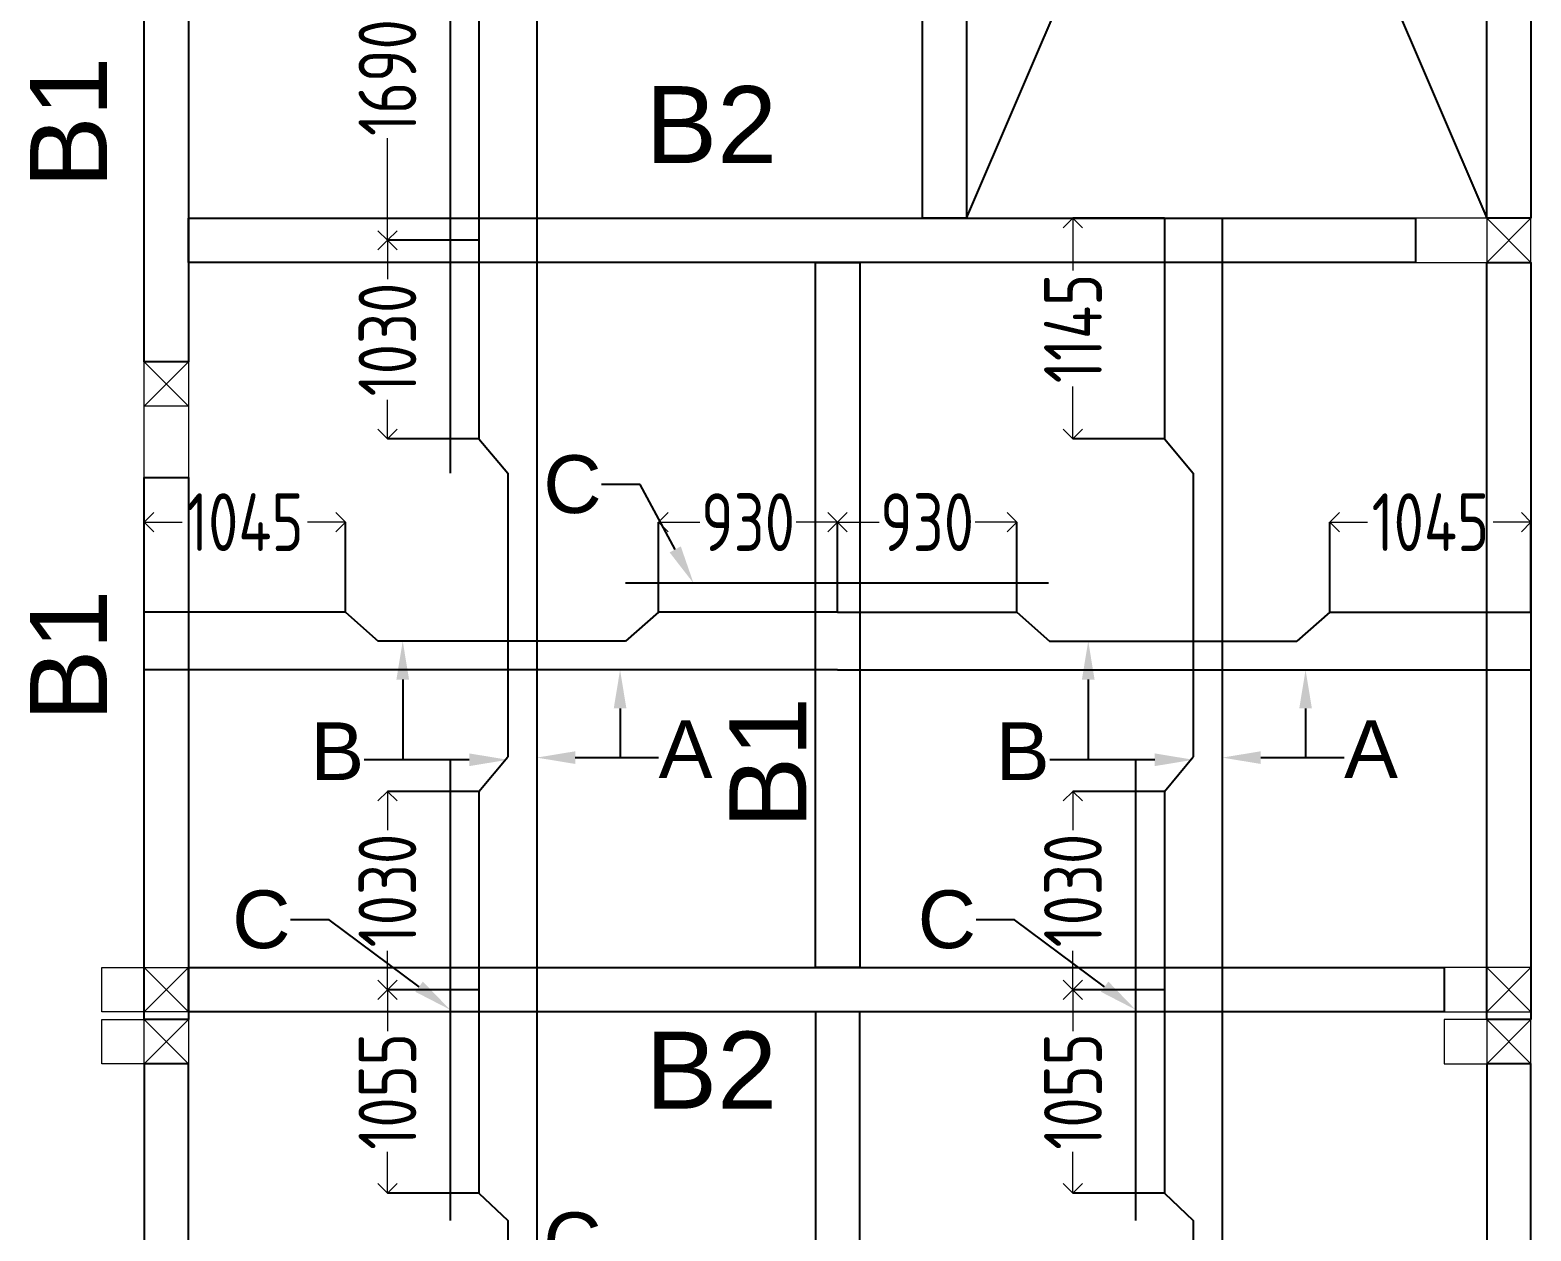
# Model space of a CAD drawing. Header units: inches. Extents: x -605 to 2991212, y -2872845 to 0.
# Drawn here: x 2795425 to 2803218, y -2679020 to -2672784 of the extents above; entities that cross this region are included whole.
import ezdxf
from ezdxf import colors
from ezdxf.entities.mleader import LeaderData, LeaderLine
from ezdxf.enums import TextEntityAlignment as Align
from ezdxf.math import Vec2, Vec3

# ---------------------------------------------------------------- set-up
doc = ezdxf.new("R2010")
doc.units = ezdxf.units.IN
doc.header["$LTSCALE"] = 600
doc.header["$MEASUREMENT"] = 0
doc.layers.add('RC BEAM', color=130, linetype='Continuous')
for name, color, linetype, lineweight in [('rDIMension', 1, 'Continuous', 18), ('rRCC 2', 40, 'Continuous', 15), ('rREINF 1', 1, 'Continuous', 25)]:
    doc.layers.add(name, color=color, linetype=linetype, lineweight=lineweight)
doc.styles.add('DIM', font='geniso.shx', dxfattribs={"width": 0.85})
doc.styles.get("Standard").update_dxf_attribs({"font": 'arial.ttf'})
doc.dimstyles.new('ST-100', dxfattribs={"dimscale": 100, "dimtxt": 2.5, "dimasz": 2, "dimexe": 0.18, "dimexo": 0.0625, "dimgap": 0.2, "dimtad": 0, "dimdec": 0, "dimzin": 0, "dimdsep": 46, "dimtxsty": 'DIM', "dimblk": 'OPEN90', "dimcen": 0.09, "dimclrd": 256, "dimclrt": 7, "dimadec": 0, "dimazin": 0, "dimtfac": 1, "dimtdec": 0, "dimtofl": 0, "dimtmove": 0, "dimatfit": 3, "dimldrblk": 'OPEN90', "dimfxl": 1, "dimtolj": 1, "dimtzin": 0, "dimlwd": -1, "dimarcsym": 0})

# ---------------------------------------------------------------- blocks, each defined once
blk = doc.blocks.new('_Open90')
at = {"color": 0, "linetype": 'ByBlock', "lineweight": -2}
for p, q in [((0, 0), (-1, 0)), ((-0.5, 0.5), (0, 0)), ((0, 0), (-0.5, -0.5))]:
    blk.add_line(p, q, dxfattribs=at)
blk = doc.blocks.new('*D2341')
at = {"layer": 'Defpoints', "color": 0}
for p in [(2796018.1, -2675339.8), (2796018.1, -2675807.1), (2797062.9, -2675807.1)]:
    blk.add_point(p, dxfattribs=at)
at = {"layer": 'rDIMension', "color": 0, "linetype": 'ByBlock', "lineweight": -2}
for p, q in [((2796018.1, -2675807.1), (2796018.1, -2675339.8)), ((2797062.9, -2675807.1), (2797062.9, -2675339.8))]:
    blk.add_line(p, q, dxfattribs=at)
at = {"layer": 'rDIMension'}
for p, q in [((2796118.1, -2675339.8), (2796214.5, -2675339.8)), ((2796962.9, -2675339.8), (2796866.5, -2675339.8))]:
    blk.add_line(p, q, dxfattribs=at)
at = {"layer": 'rDIMension', "xscale": 100, "yscale": 100, "zscale": 100, "rotation": 180}
blk.add_blockref('_Open90', (2796018.1, -2675339.8), dxfattribs=at)
at = {"layer": 'rDIMension', "xscale": 100, "yscale": 100, "zscale": 100}
blk.add_blockref('_Open90', (2797062.9, -2675339.8), dxfattribs=at)
at = {"layer": 'rDIMension', "color": 7, "insert": (2796540.5, -2675339.8), "char_height": 300, "attachment_point": 5, "style": 'DIM'}
blk.add_mtext('\\A1;1045', dxfattribs=at)
blk = doc.blocks.new('*D2342')
at = {"layer": 'Defpoints', "color": 0}
for p in [(2799618.1, -2675339.8), (2798688.4, -2675807.1), (2799618.1, -2675807.1)]:
    blk.add_point(p, dxfattribs=at)
at = {"layer": 'rDIMension', "color": 0, "linetype": 'ByBlock', "lineweight": -2}
for p, q in [((2798688.4, -2675807.1), (2798688.4, -2675339.8)), ((2799618.1, -2675807.1), (2799618.1, -2675339.8))]:
    blk.add_line(p, q, dxfattribs=at)
at = {"layer": 'rDIMension'}
for p, q in [((2798788.4, -2675339.8), (2798903.7, -2675339.8)), ((2799518.1, -2675339.8), (2799402.9, -2675339.8))]:
    blk.add_line(p, q, dxfattribs=at)
at = {"layer": 'rDIMension', "xscale": 100, "yscale": 100, "zscale": 100, "rotation": 180}
blk.add_blockref('_Open90', (2798688.4, -2675339.8), dxfattribs=at)
at = {"layer": 'rDIMension', "xscale": 100, "yscale": 100, "zscale": 100}
blk.add_blockref('_Open90', (2799618.1, -2675339.8), dxfattribs=at)
at = {"layer": 'rDIMension', "color": 7, "insert": (2799153.3, -2675339.8), "char_height": 300, "attachment_point": 5, "style": 'DIM'}
blk.add_mtext('\\A1;930', dxfattribs=at)
blk = doc.blocks.new('*D2343')
at = {"layer": 'Defpoints', "color": 0}
for p in [(2803218.2, -2675339.8), (2802173.4, -2675807.1), (2803218.2, -2675807.1)]:
    blk.add_point(p, dxfattribs=at)
at = {"layer": 'rDIMension', "color": 0, "linetype": 'ByBlock', "lineweight": -2}
for p, q in [((2802173.4, -2675807.1), (2802173.4, -2675339.8)), ((2803218.2, -2675807.1), (2803218.2, -2675339.8))]:
    blk.add_line(p, q, dxfattribs=at)
at = {"layer": 'rDIMension'}
for p, q in [((2802273.4, -2675339.8), (2802369.8, -2675339.8)), ((2803118.2, -2675339.8), (2803021.8, -2675339.8))]:
    blk.add_line(p, q, dxfattribs=at)
at = {"layer": 'rDIMension', "xscale": 100, "yscale": 100, "zscale": 100, "rotation": 180}
blk.add_blockref('_Open90', (2802173.4, -2675339.8), dxfattribs=at)
at = {"layer": 'rDIMension', "xscale": 100, "yscale": 100, "zscale": 100}
blk.add_blockref('_Open90', (2803218.2, -2675339.8), dxfattribs=at)
at = {"layer": 'rDIMension', "color": 7, "insert": (2802695.8, -2675339.8), "char_height": 300, "attachment_point": 5, "style": 'DIM'}
blk.add_mtext('\\A1;1045', dxfattribs=at)
blk = doc.blocks.new('*D2344')
at = {"layer": 'Defpoints', "color": 0}
for p in [(2799618.1, -2675339.8), (2799618.1, -2675807.1), (2800547.9, -2675807.1)]:
    blk.add_point(p, dxfattribs=at)
at = {"layer": 'rDIMension', "color": 0, "linetype": 'ByBlock', "lineweight": -2}
for p, q in [((2799618.1, -2675807.1), (2799618.1, -2675339.8)), ((2800547.9, -2675807.1), (2800547.9, -2675339.8))]:
    blk.add_line(p, q, dxfattribs=at)
at = {"layer": 'rDIMension'}
for p, q in [((2799718.1, -2675339.8), (2799833.4, -2675339.8)), ((2800447.9, -2675339.8), (2800332.6, -2675339.8))]:
    blk.add_line(p, q, dxfattribs=at)
at = {"layer": 'rDIMension', "xscale": 100, "yscale": 100, "zscale": 100, "rotation": 180}
blk.add_blockref('_Open90', (2799618.1, -2675339.8), dxfattribs=at)
at = {"layer": 'rDIMension', "xscale": 100, "yscale": 100, "zscale": 100}
blk.add_blockref('_Open90', (2800547.9, -2675339.8), dxfattribs=at)
at = {"layer": 'rDIMension', "color": 7, "insert": (2800083, -2675339.8), "char_height": 300, "attachment_point": 5, "style": 'DIM'}
blk.add_mtext('\\A1;930', dxfattribs=at)
blk = doc.blocks.new('*D2417')
at = {"layer": 'Defpoints', "color": 0}
for p in [(2797756, -2672186.3), (2797280.9, -2673876.3), (2797756, -2673876.3)]:
    blk.add_point(p, dxfattribs=at)
at = {"layer": 'rDIMension', "color": 0, "linetype": 'ByBlock', "lineweight": -2}
for p, q in [((2797756, -2672186.3), (2797280.9, -2672186.3)), ((2797756, -2673876.3), (2797280.9, -2673876.3))]:
    blk.add_line(p, q, dxfattribs=at)
at = {"layer": 'rDIMension'}
for p, q in [((2797280.9, -2672286.3), (2797280.9, -2672717.5)), ((2797280.9, -2673776.3), (2797280.9, -2673345.1))]:
    blk.add_line(p, q, dxfattribs=at)
at = {"layer": 'rDIMension', "xscale": 100, "yscale": 100, "zscale": 100}
for p, rotation in [((2797280.9, -2672186.3), 90), ((2797280.9, -2673876.3), 270)]:
    blk.add_blockref('_Open90', p, dxfattribs=dict(at, rotation=rotation))
at = {"layer": 'rDIMension', "color": 7, "insert": (2797280.9, -2673031.3), "char_height": 300, "attachment_point": 5, "rotation": 90, "style": 'DIM'}
blk.add_mtext('\\A1;1690', dxfattribs=at)
blk = doc.blocks.new('*D2418')
at = {"layer": 'Defpoints', "color": 0}
for p in [(2797756, -2673876.3), (2797280.9, -2674906.7), (2797756, -2674906.7)]:
    blk.add_point(p, dxfattribs=at)
at = {"layer": 'rDIMension', "color": 0, "linetype": 'ByBlock', "lineweight": -2}
for p, q in [((2797756, -2673876.3), (2797280.9, -2673876.3)), ((2797756, -2674906.7), (2797280.9, -2674906.7))]:
    blk.add_line(p, q, dxfattribs=at)
at = {"layer": 'rDIMension'}
for p, q in [((2797280.9, -2673976.3), (2797280.9, -2674078.2)), ((2797280.9, -2674806.7), (2797280.9, -2674704.9))]:
    blk.add_line(p, q, dxfattribs=at)
at = {"layer": 'rDIMension', "xscale": 100, "yscale": 100, "zscale": 100}
for p, rotation in [((2797280.9, -2673876.3), 90), ((2797280.9, -2674906.7), 270)]:
    blk.add_blockref('_Open90', p, dxfattribs=dict(at, rotation=rotation))
at = {"layer": 'rDIMension', "color": 7, "insert": (2797280.9, -2674391.5), "char_height": 300, "attachment_point": 5, "rotation": 90, "style": 'DIM'}
blk.add_mtext('\\A1;1030', dxfattribs=at)
blk = doc.blocks.new('*D2419')
at = {"layer": 'Defpoints', "color": 0}
for p in [(2797756, -2676737.5), (2797280.9, -2677767.9), (2797756, -2677767.9)]:
    blk.add_point(p, dxfattribs=at)
at = {"layer": 'rDIMension', "color": 0, "linetype": 'ByBlock', "lineweight": -2}
for p, q in [((2797756, -2676737.5), (2797280.9, -2676737.5)), ((2797756, -2677767.9), (2797280.9, -2677767.9))]:
    blk.add_line(p, q, dxfattribs=at)
at = {"layer": 'rDIMension'}
for p, q in [((2797280.9, -2676837.5), (2797280.9, -2676939.3)), ((2797280.9, -2677667.9), (2797280.9, -2677566))]:
    blk.add_line(p, q, dxfattribs=at)
at = {"layer": 'rDIMension', "xscale": 100, "yscale": 100, "zscale": 100}
for p, rotation in [((2797280.9, -2676737.5), 90), ((2797280.9, -2677767.9), 270)]:
    blk.add_blockref('_Open90', p, dxfattribs=dict(at, rotation=rotation))
at = {"layer": 'rDIMension', "color": 7, "insert": (2797280.9, -2677252.7), "char_height": 300, "attachment_point": 5, "rotation": 90, "style": 'DIM'}
blk.add_mtext('\\A1;1030', dxfattribs=at)
blk = doc.blocks.new('*D2420')
at = {"layer": 'Defpoints', "color": 0}
for p in [(2801315.1, -2673761.3), (2800840.1, -2674906.7), (2801315.1, -2674906.7)]:
    blk.add_point(p, dxfattribs=at)
at = {"layer": 'rDIMension', "color": 0, "linetype": 'ByBlock', "lineweight": -2}
for p, q in [((2801315.1, -2673761.3), (2800840.1, -2673761.3)), ((2801315.1, -2674906.7), (2800840.1, -2674906.7))]:
    blk.add_line(p, q, dxfattribs=at)
at = {"layer": 'rDIMension'}
for p, q in [((2800840.1, -2673861.3), (2800840.1, -2674033.5)), ((2800840.1, -2674806.7), (2800840.1, -2674634.5))]:
    blk.add_line(p, q, dxfattribs=at)
at = {"layer": 'rDIMension', "xscale": 100, "yscale": 100, "zscale": 100}
for p, rotation in [((2800840.1, -2673761.3), 90), ((2800840.1, -2674906.7), 270)]:
    blk.add_blockref('_Open90', p, dxfattribs=dict(at, rotation=rotation))
at = {"layer": 'rDIMension', "color": 7, "insert": (2800840.1, -2674334), "char_height": 300, "attachment_point": 5, "rotation": 90, "style": 'DIM'}
blk.add_mtext('\\A1;1145', dxfattribs=at)
blk = doc.blocks.new('*D2421')
at = {"layer": 'Defpoints', "color": 0}
for p in [(2801315.1, -2676737.5), (2800840.1, -2677767.9), (2801315.1, -2677767.9)]:
    blk.add_point(p, dxfattribs=at)
at = {"layer": 'rDIMension', "color": 0, "linetype": 'ByBlock', "lineweight": -2}
for p, q in [((2801315.1, -2676737.5), (2800840.1, -2676737.5)), ((2801315.1, -2677767.9), (2800840.1, -2677767.9))]:
    blk.add_line(p, q, dxfattribs=at)
at = {"layer": 'rDIMension'}
for p, q in [((2800840.1, -2676837.5), (2800840.1, -2676939.3)), ((2800840.1, -2677667.9), (2800840.1, -2677566))]:
    blk.add_line(p, q, dxfattribs=at)
at = {"layer": 'rDIMension', "xscale": 100, "yscale": 100, "zscale": 100}
for p, rotation in [((2800840.1, -2676737.5), 90), ((2800840.1, -2677767.9), 270)]:
    blk.add_blockref('_Open90', p, dxfattribs=dict(at, rotation=rotation))
at = {"layer": 'rDIMension', "color": 7, "insert": (2800840.1, -2677252.7), "char_height": 300, "attachment_point": 5, "rotation": 90, "style": 'DIM'}
blk.add_mtext('\\A1;1030', dxfattribs=at)
blk = doc.blocks.new('*D2422')
at = {"layer": 'Defpoints', "color": 0}
for p in [(2797756, -2677767.9), (2797280.9, -2678823.3), (2797756, -2678823.3)]:
    blk.add_point(p, dxfattribs=at)
at = {"layer": 'rDIMension', "color": 0, "linetype": 'ByBlock', "lineweight": -2}
for p, q in [((2797756, -2677767.9), (2797280.9, -2677767.9)), ((2797756, -2678823.3), (2797280.9, -2678823.3))]:
    blk.add_line(p, q, dxfattribs=at)
at = {"layer": 'rDIMension'}
for p, q in [((2797280.9, -2677867.9), (2797280.9, -2677982.3)), ((2797280.9, -2678723.3), (2797280.9, -2678608.8))]:
    blk.add_line(p, q, dxfattribs=at)
at = {"layer": 'rDIMension', "xscale": 100, "yscale": 100, "zscale": 100}
for p, rotation in [((2797280.9, -2677767.9), 90), ((2797280.9, -2678823.3), 270)]:
    blk.add_blockref('_Open90', p, dxfattribs=dict(at, rotation=rotation))
at = {"layer": 'rDIMension', "color": 7, "insert": (2797280.9, -2678295.6), "char_height": 300, "attachment_point": 5, "rotation": 90, "style": 'DIM'}
blk.add_mtext('\\A1;1055', dxfattribs=at)
blk = doc.blocks.new('*D2424')
at = {"layer": 'Defpoints', "color": 0}
for p in [(2801315.1, -2677767.9), (2800840.1, -2678823.3), (2801315.1, -2678823.3)]:
    blk.add_point(p, dxfattribs=at)
at = {"layer": 'rDIMension', "color": 0, "linetype": 'ByBlock', "lineweight": -2}
for p, q in [((2801315.1, -2677767.9), (2800840.1, -2677767.9)), ((2801315.1, -2678823.3), (2800840.1, -2678823.3))]:
    blk.add_line(p, q, dxfattribs=at)
at = {"layer": 'rDIMension'}
for p, q in [((2800840.1, -2677867.9), (2800840.1, -2677982.3)), ((2800840.1, -2678723.3), (2800840.1, -2678608.8))]:
    blk.add_line(p, q, dxfattribs=at)
at = {"layer": 'rDIMension', "xscale": 100, "yscale": 100, "zscale": 100}
for p, rotation in [((2800840.1, -2677767.9), 90), ((2800840.1, -2678823.3), 270)]:
    blk.add_blockref('_Open90', p, dxfattribs=dict(at, rotation=rotation))
at = {"layer": 'rDIMension', "color": 7, "insert": (2800840.1, -2678295.6), "char_height": 300, "attachment_point": 5, "rotation": 90, "style": 'DIM'}
blk.add_mtext('\\A1;1055', dxfattribs=at)

msp = doc.modelspace()

# ---------------------------------------------------------------- linework, layer by layer
at = {"layer": 'RC BEAM', "color": 1}
for points in [[(2798056, -2667346.3), (2798056, -2673876.3)], [(2797606, -2672008.6), (2797606, -2675085.4)], [(2797756, -2672186.3), (2797756, -2673876.3)], [(2801315.1, -2673761.3), (2801315.1, -2674906.7)], [(2801615.1, -2673761.3), (2801615.1, -2677767.9)], [(2797756, -2673876.3), (2797756, -2674906.7)], [(2798056, -2673876.3), (2798056, -2677767.9)], [(2797756, -2674906.7), (2797906, -2675085.4)], [(2801315.1, -2674906.7), (2801465.1, -2675085.4)], [(2797906, -2675085.4), (2797906, -2676558.7)], [(2801465.1, -2675085.4), (2801465.1, -2676558.7)], [(2800712.7, -2675657.1), (2798517.3, -2675657.1)], [(2797062.9, -2675807.1), (2796018.1, -2675807.1)], [(2797062.9, -2675807.1), (2797233, -2675957.1)], [(2798688.4, -2675807.1), (2798517.3, -2675957.1)], [(2799618.1, -2675807.1), (2798688.4, -2675807.1)], [(2799618.1, -2675807.1), (2800547.9, -2675807.1)], [(2800547.9, -2675807.1), (2800719, -2675957.1)], [(2802173.4, -2675807.1), (2802003.3, -2675957.1)], [(2802173.4, -2675807.1), (2803218.2, -2675807.1)], [(2798517.3, -2675957.1), (2797233, -2675957.1)], [(2800719, -2675957.1), (2802003.3, -2675957.1)], [(2799618.1, -2676107.1), (2796018.1, -2676107.1)], [(2799618.1, -2676107.1), (2803218.2, -2676107.1)], [(2797606, -2676573.5), (2797606, -2678965.9)], [(2797756, -2676737.5), (2797906, -2676558.7)], [(2801165.1, -2676573.5), (2801165.1, -2678965.9)], [(2801315.1, -2676737.5), (2801465.1, -2676558.7)], [(2797756, -2676737.5), (2797756, -2677767.9)], [(2801315.1, -2676737.5), (2801315.1, -2677767.9)], [(2797756, -2677767.9), (2797756, -2678823.3)], [(2798056, -2677767.9), (2798056, -2681739.4)], [(2801315.1, -2677767.9), (2801315.1, -2678823.3)], [(2801615.1, -2677767.9), (2801615.1, -2681739.4)], [(2797756, -2678823.3), (2797906, -2678965.9)], [(2801315.1, -2678823.3), (2801465.1, -2678965.9)], [(2797906, -2678965.9), (2797906, -2680541.4)], [(2801465.1, -2678965.9), (2801465.1, -2680541.4)]]:
    msp.add_lwpolyline(points, dxfattribs=at)
at = {"layer": 'RC BEAM', "color": 4}
for points in [[(2800288.2, -2673761.3), (2800058.2, -2673761.3), (2800058.2, -2667461.3), (2800288.2, -2667461.3)], [(2799733.1, -2677652.9), (2799503.1, -2677652.9), (2799503.1, -2673991.3), (2799733.1, -2673991.3)], [(2799503.1, -2681624.4), (2799733.1, -2681624.4), (2799733.1, -2677882.9), (2799503.1, -2677882.9)]]:
    msp.add_lwpolyline(points, close=True, dxfattribs=at)
at = {"layer": 'RC BEAM', "color": 8}
for points in [[(2800288.2, -2667461.3), (2802988.2, -2673761.3)], [(2800288.2, -2673761.3), (2802988.2, -2667461.3)]]:
    msp.add_lwpolyline(points, dxfattribs=at)
at = {"layer": 'RC BEAM'}
for points in [[(2803218.2, -2673761.3), (2802988.2, -2673761.3), (2802988.2, -2670836.3), (2803218.2, -2670836.3)], [(2796248.1, -2674507.3), (2796018.1, -2674507.3), (2796018.1, -2672193.9), (2796248.1, -2672193.9)], [(2802618.2, -2673991.3), (2796248.1, -2673991.3), (2796248.1, -2673761.3), (2802618.2, -2673761.3)], [(2803218.2, -2677922.9), (2802988.2, -2677922.9), (2802988.2, -2673991.3), (2803218.2, -2673991.3)], [(2796248.1, -2677922.9), (2796018.1, -2677922.9), (2796018.1, -2675107.3), (2796248.1, -2675107.3)], [(2802768.2, -2677882.9), (2796248.1, -2677882.9), (2796248.1, -2677652.9), (2802768.2, -2677652.9)], [(2796018.1, -2681624.4), (2796248.1, -2681624.4), (2796248.1, -2678152.9), (2796018.1, -2678152.9)], [(2802988.2, -2681624.4), (2803218.2, -2681624.4), (2803218.2, -2678152.9), (2802988.2, -2678152.9)]]:
    msp.add_lwpolyline(points, close=True, dxfattribs=at)
at = {"layer": 'rRCC 2', "color": 6}
for p, q in [((2803218.2, -2673761.3), (2802988.2, -2673991.3)), ((2803218.2, -2673991.3), (2802988.2, -2673761.3)), ((2796248.1, -2674507.3), (2796018.1, -2674737.3)), ((2796018.1, -2674507.3), (2796248.1, -2674737.3)), ((2796018.1, -2677652.9), (2796248.1, -2677882.9)), ((2796018.1, -2677882.9), (2796248.1, -2677652.9)), ((2803218.2, -2677652.9), (2802988.2, -2677882.9)), ((2803218.2, -2677882.9), (2802988.2, -2677652.9)), ((2796018.1, -2677922.9), (2796248.1, -2678152.9)), ((2796018.1, -2678152.9), (2796248.1, -2677922.9)), ((2803218.2, -2677922.9), (2802988.2, -2678152.9)), ((2803218.2, -2678152.9), (2802988.2, -2677922.9))]:
    msp.add_line(p, q, dxfattribs=at)
for points in [[(2803218.2, -2673991.3), (2803218.2, -2673761.3), (2802618.2, -2673761.3), (2802618.2, -2673991.3)], [(2803218.2, -2673761.3), (2802988.2, -2673761.3), (2802988.2, -2673991.3), (2803218.2, -2673991.3)], [(2796018.1, -2674507.3), (2796248.1, -2674507.3), (2796248.1, -2675107.3), (2796018.1, -2675107.3)], [(2796248.1, -2674507.3), (2796248.1, -2674737.3), (2796018.1, -2674737.3), (2796018.1, -2674507.3)], [(2795798.1, -2677882.9), (2795798.1, -2677652.9), (2796248.1, -2677652.9), (2796248.1, -2677882.9)], [(2796018.1, -2677652.9), (2796248.1, -2677652.9), (2796248.1, -2677882.9), (2796018.1, -2677882.9)], [(2803218.2, -2677882.9), (2803218.2, -2677652.9), (2802768.2, -2677652.9), (2802768.2, -2677882.9)], [(2803218.2, -2677652.9), (2802988.2, -2677652.9), (2802988.2, -2677882.9), (2803218.2, -2677882.9)], [(2795798.1, -2678152.9), (2795798.1, -2677922.9), (2796248.1, -2677922.9), (2796248.1, -2678152.9)], [(2796018.1, -2677922.9), (2796248.1, -2677922.9), (2796248.1, -2678152.9), (2796018.1, -2678152.9)], [(2803218.2, -2678152.9), (2803218.2, -2677922.9), (2802768.2, -2677922.9), (2802768.2, -2678152.9)], [(2803218.2, -2677922.9), (2802988.2, -2677922.9), (2802988.2, -2678152.9), (2803218.2, -2678152.9)]]:
    msp.add_lwpolyline(points, close=True, dxfattribs=at)

# ---------------------------------------------------------------- texts
at = {"layer": 'rRCC 2'}
for p in [(2795625.3, -2673264), (2795625.3, -2676032.9), (2799256.1, -2676589.2)]:
    msp.add_text('B1', height=400, rotation=90, dxfattribs=at).set_placement(p, align=Align.MIDDLE_CENTER)
for p in [(2798961.8, -2673275.6), (2798961.8, -2678184.9)]:
    msp.add_text('B2', height=400, dxfattribs=at).set_placement(p, align=Align.MIDDLE_CENTER)

# ---------------------------------------------------------------- dimensions: what is measured, and where the dimension line sits
at = {"layer": 'rDIMension', "color": 1, "linetype": 'ByBlock'}
for base, p1, p2, angle, picture, middle in [((2797280.9, -2673876.3), (2797756, -2672186.3), (2797756, -2673876.3), 90, '*D2417', (2797280.9, -2673031.3)), ((2800840.1, -2674906.7), (2801315.1, -2673761.3), (2801315.1, -2674906.7), 90, '*D2420', (2800840.1, -2674334)), ((2797280.9, -2674906.7), (2797756, -2673876.3), (2797756, -2674906.7), 90, '*D2418', (2797280.9, -2674391.5)), ((2799618.1, -2675339.8), (2800547.9, -2675807.1), (2799618.1, -2675807.1), 180, '*D2344', (2800083, -2675339.8)), ((2803218.2, -2675339.8), (2802173.4, -2675807.1), (2803218.2, -2675807.1), 180, '*D2343', (2802695.8, -2675339.8)), ((2797280.9, -2677767.9), (2797756, -2676737.5), (2797756, -2677767.9), 90, '*D2419', (2797280.9, -2677252.7)), ((2800840.1, -2677767.9), (2801315.1, -2676737.5), (2801315.1, -2677767.9), 90, '*D2421', (2800840.1, -2677252.7)), ((2797280.9, -2678823.3), (2797756, -2677767.9), (2797756, -2678823.3), 90, '*D2422', (2797280.9, -2678295.6)), ((2800840.1, -2678823.3), (2801315.1, -2677767.9), (2801315.1, -2678823.3), 90, '*D2424', (2800840.1, -2678295.6))]:
    dim = msp.add_linear_dim(base=base, p1=p1, p2=p2, angle=angle, dimstyle='ST-100', override={"dimtxt": 3, "dimasz": 1, "dimexe": 0, "dimexo": 0, "dimblk": 'Open90', "dimtmove": 1, "dimfxl": 1.25, "dimtfillclr": 256, "dimarcsym": 2}, dxfattribs=at)
    dim.commit()
    dim.dimension.update_dxf_attribs({"geometry": picture, "text_midpoint": middle})
for base, p1, p2, picture, middle in [((2796018.1, -2675339.8), (2797062.9, -2675807.1), (2796018.1, -2675807.1), '*D2341', (2796540.5, -2675339.8)), ((2799618.1, -2675339.8), (2798688.4, -2675807.1), (2799618.1, -2675807.1), '*D2342', (2799153.3, -2675339.8))]:
    dim = msp.add_linear_dim(base=base, p1=p1, p2=p2, dimstyle='ST-100', override={"dimtxt": 3, "dimasz": 1, "dimexe": 0, "dimexo": 0, "dimblk": 'Open90', "dimtmove": 1, "dimfxl": 1.25, "dimtfillclr": 256, "dimarcsym": 2}, dxfattribs=at)
    dim.commit()
    dim.dimension.update_dxf_attribs({"geometry": picture, "text_midpoint": middle})

# ---------------------------------------------------------------- leaders
at = {"layer": 'rREINF 1', "color": 3, "linetype": 'ByBlock'}
ml = msp.add_multileader_mtext('Standard', dxfattribs=at)
ml.set_content('C', color=3)
ml.set_leader_properties()
ml.build(insert=Vec2(0, 0))
ml.multileader.update_dxf_attribs({"text_top_attachment_type": 0, "text_bottom_attachment_type": 0, "dogleg_length": 200, "arrow_head_size": 200})
ctx = ml.context
ctx.base_point, ctx.char_height, ctx.arrow_head_size, ctx.landing_gap_size, ctx.plane_origin = Vec3(2798127.6, -2675144.9), 300, 200, 0.09, Vec3(2798449, -2676144.9)
ctx.text_align_type = 2
notes = []
notes.append((ctx, [(1, (1, 1, 0), (2798593, -2675144.9), (-1, 0), 200, [(0, [(2798870.4, -2675657.1)], 256, [])])]))
ctx.mtext.insert, ctx.mtext.alignment, ctx.mtext.flow_direction = Vec3(2798392.9, -2674992.3), 3, 5
ml = msp.add_multileader_mtext('Standard', dxfattribs=at)
ml.set_content('B', color=3)
ml.set_leader_properties()
ml.build(insert=Vec2(0, 0))
ml.multileader.update_dxf_attribs({"text_top_attachment_type": 0, "text_bottom_attachment_type": 0, "dogleg_length": 200, "arrow_head_size": 200})
ctx = ml.context
ctx.base_point, ctx.char_height, ctx.arrow_head_size, ctx.landing_gap_size, ctx.plane_origin = Vec3(2796933.6, -2676573.5), 300, 200, 0.09, Vec3(2797394.5, -2675980.2)
ctx.text_align_type = 2
notes.append((ctx, [(0, (1, 1, 0), (2797360.4, -2676573.5), (-1, 0), 200, [(0, [(2797360.4, -2675957.1)], 256, [])])]))
ctx.mtext.insert, ctx.mtext.alignment, ctx.mtext.flow_direction = Vec3(2797160.3, -2676379.1), 3, 5
ml = msp.add_multileader_mtext('Standard', dxfattribs=at)
ml.set_content('B', color=3)
ml.set_leader_properties()
ml.build(insert=Vec2(0, 0))
ml.multileader.update_dxf_attribs({"text_top_attachment_type": 0, "text_bottom_attachment_type": 0, "dogleg_length": 200, "arrow_head_size": 200})
ctx = ml.context
ctx.base_point, ctx.char_height, ctx.arrow_head_size, ctx.landing_gap_size, ctx.plane_origin = Vec3(2800492.8, -2676573.5), 300, 200, 0.09, Vec3(2800953.6, -2675980.2)
ctx.text_align_type = 2
notes.append((ctx, [(0, (1, 1, 0), (2800919.5, -2676573.5), (-1, 0), 200, [(0, [(2800919.5, -2675957.1)], 256, [])])]))
ctx.mtext.insert, ctx.mtext.alignment, ctx.mtext.flow_direction = Vec3(2800719.4, -2676379.1), 3, 5
ml = msp.add_multileader_mtext('Standard', dxfattribs=at)
ml.set_content('A', color=3)
ml.set_leader_properties()
ml.build(insert=Vec2(0, 0))
ml.multileader.update_dxf_attribs({"text_top_attachment_type": 0, "text_bottom_attachment_type": 0, "dogleg_length": 200, "arrow_head_size": 200})
ctx = ml.context
ctx.base_point, ctx.char_height, ctx.arrow_head_size, ctx.landing_gap_size, ctx.plane_origin = Vec3(2798688.8, -2676562.3), 300, 200, 0.09, Vec3(2798642.2, -2675969.1)
notes.append((ctx, [(0, (1, 1, 0), (2798488.8, -2676562.3), (1, 0), 200, [(0, [(2798488.8, -2676107.1)], 256, [])])]))
ctx.mtext.insert, ctx.mtext.flow_direction = Vec3(2798688.9, -2676367.9), 5
ml = msp.add_multileader_mtext('Standard', dxfattribs=at)
ml.set_content('A', color=3)
ml.set_leader_properties()
ml.build(insert=Vec2(0, 0))
ml.multileader.update_dxf_attribs({"text_top_attachment_type": 0, "text_bottom_attachment_type": 0, "dogleg_length": 200, "arrow_head_size": 200})
ctx = ml.context
ctx.base_point, ctx.char_height, ctx.arrow_head_size, ctx.landing_gap_size, ctx.plane_origin = Vec3(2802247.9, -2676562.3), 300, 200, 0.09, Vec3(2802201.3, -2675969.1)
notes.append((ctx, [(0, (1, 1, 0), (2802047.9, -2676562.3), (1, 0), 200, [(0, [(2802047.9, -2676107.1)], 256, [])])]))
ctx.mtext.insert, ctx.mtext.flow_direction = Vec3(2802248, -2676367.9), 5
ml = msp.add_multileader_mtext('Standard', dxfattribs=at)
ml.set_content('', color=3)
ml.set_leader_properties()
ml.build(insert=Vec2(0, 0))
ml.multileader.update_dxf_attribs({"text_top_attachment_type": 0, "text_bottom_attachment_type": 0, "dogleg_length": 200, "arrow_head_size": 200})
ctx = ml.context
ctx.base_point, ctx.char_height, ctx.arrow_head_size, ctx.landing_gap_size, ctx.plane_origin = Vec3(2797160.2, -2676573.5), 300, 200, 0.09, Vec3(2797963.7, -2676573.5)
ctx.text_align_type = 2
notes.append((ctx, [(0, (1, 1, 0), (2797360.4, -2676573.5), (-1, 0), 200, [(0, [(2797906, -2676573.5)], 256, [])])]))
ctx.mtext.insert, ctx.mtext.alignment, ctx.mtext.flow_direction = Vec3(2797160.3, -2676423.5), 3, 5
ml = msp.add_multileader_mtext('Standard', dxfattribs=at)
ml.set_content('', color=3)
ml.set_leader_properties()
ml.build(insert=Vec2(0, 0))
ml.multileader.update_dxf_attribs({"text_top_attachment_type": 0, "text_bottom_attachment_type": 0, "dogleg_length": 200, "arrow_head_size": 200})
ctx = ml.context
ctx.base_point, ctx.char_height, ctx.arrow_head_size, ctx.landing_gap_size, ctx.plane_origin = Vec3(2798688.8, -2676562.3), 300, 200, 0.09, Vec3(2798072.9, -2676562.3)
notes.append((ctx, [(0, (1, 1, 0), (2798488.8, -2676562.3), (1, 0), 200, [(0, [(2798056, -2676562.3)], 256, [])])]))
ctx.mtext.insert, ctx.mtext.flow_direction = Vec3(2798688.9, -2676412.3), 5
ml = msp.add_multileader_mtext('Standard', dxfattribs=at)
ml.set_content('', color=3)
ml.set_leader_properties()
ml.build(insert=Vec2(0, 0))
ml.multileader.update_dxf_attribs({"text_top_attachment_type": 0, "text_bottom_attachment_type": 0, "dogleg_length": 200, "arrow_head_size": 200})
ctx = ml.context
ctx.base_point, ctx.char_height, ctx.arrow_head_size, ctx.landing_gap_size, ctx.plane_origin = Vec3(2800719.3, -2676573.5), 300, 200, 0.09, Vec3(2801522.8, -2676573.5)
ctx.text_align_type = 2
notes.append((ctx, [(0, (1, 1, 0), (2800919.5, -2676573.5), (-1, 0), 200, [(0, [(2801465.1, -2676573.5)], 256, [])])]))
ctx.mtext.insert, ctx.mtext.alignment, ctx.mtext.flow_direction = Vec3(2800719.4, -2676423.5), 3, 5
ml = msp.add_multileader_mtext('Standard', dxfattribs=at)
ml.set_content('', color=3)
ml.set_leader_properties()
ml.build(insert=Vec2(0, 0))
ml.multileader.update_dxf_attribs({"text_top_attachment_type": 0, "text_bottom_attachment_type": 0, "dogleg_length": 200, "arrow_head_size": 200})
ctx = ml.context
ctx.base_point, ctx.char_height, ctx.arrow_head_size, ctx.landing_gap_size, ctx.plane_origin = Vec3(2802247.9, -2676562.3), 300, 200, 0.09, Vec3(2801632.1, -2676562.3)
notes.append((ctx, [(0, (1, 1, 0), (2802047.9, -2676562.3), (1, 0), 200, [(0, [(2801615.1, -2676562.3)], 256, [])])]))
ctx.mtext.insert, ctx.mtext.flow_direction = Vec3(2802248, -2676412.3), 5
ml = msp.add_multileader_mtext('Standard', dxfattribs=at)
ml.set_content('C', color=3)
ml.set_leader_properties()
ml.build(insert=Vec2(0, 0))
ml.multileader.update_dxf_attribs({"text_top_attachment_type": 0, "text_bottom_attachment_type": 0, "dogleg_length": 200, "arrow_head_size": 200})
ctx = ml.context
ctx.base_point, ctx.char_height, ctx.arrow_head_size, ctx.landing_gap_size, ctx.plane_origin = Vec3(2796512.3, -2677404.3), 300, 200, 0.09, Vec3(2797184.6, -2678299.5)
ctx.text_align_type = 2
notes.append((ctx, [(1, (1, 1, 0), (2796977.7, -2677404.3), (-1, 0), 200, [(0, [(2797606, -2677871.1)], 256, [])])]))
ctx.mtext.insert, ctx.mtext.alignment, ctx.mtext.flow_direction = Vec3(2796777.6, -2677251.8), 3, 5
ml = msp.add_multileader_mtext('Standard', dxfattribs=at)
ml.set_content('C', color=3)
ml.set_leader_properties()
ml.build(insert=Vec2(0, 0))
ml.multileader.update_dxf_attribs({"text_top_attachment_type": 0, "text_bottom_attachment_type": 0, "dogleg_length": 200, "arrow_head_size": 200})
ctx = ml.context
ctx.base_point, ctx.char_height, ctx.arrow_head_size, ctx.landing_gap_size, ctx.plane_origin = Vec3(2800071.4, -2677404.3), 300, 200, 0.09, Vec3(2800743.7, -2678299.5)
ctx.text_align_type = 2
notes.append((ctx, [(1, (1, 1, 0), (2800536.8, -2677404.3), (-1, 0), 200, [(0, [(2801165.1, -2677871.1)], 256, [])])]))
ctx.mtext.insert, ctx.mtext.alignment, ctx.mtext.flow_direction = Vec3(2800336.7, -2677251.8), 3, 5
ml = msp.add_multileader_mtext('Standard', dxfattribs=at)
ml.set_content('C', color=3)
ml.set_leader_properties()
ml.build(insert=Vec2(0, 0))
ml.multileader.update_dxf_attribs({"text_top_attachment_type": 0, "text_bottom_attachment_type": 0, "dogleg_length": 200, "arrow_head_size": 200})
ctx = ml.context
ctx.base_point, ctx.char_height, ctx.arrow_head_size, ctx.landing_gap_size, ctx.plane_origin = Vec3(2798127.6, -2679076.4), 300, 200, 0.09, Vec3(2798449, -2680076.5)
ctx.text_align_type = 2
notes.append((ctx, [(1, (1, 1, 0), (2798593, -2679076.4), (-1, 0), 200, [(0, [(2798870.4, -2679588.6)], 256, [])])]))
ctx.mtext.insert, ctx.mtext.alignment, ctx.mtext.flow_direction = Vec3(2798392.9, -2678923.9), 3, 5
for ctx, leaders in notes:
    for number, flags, end, landing, length, lines in leaders:
        leader = LeaderData()
        leader.index, (leader.has_last_leader_line, leader.has_dogleg_vector, leader.attachment_direction) = number, flags
        leader.last_leader_point, leader.dogleg_vector, leader.dogleg_length = Vec3(end), Vec3(landing), length
        for number, points, colour, breaks in lines:
            line = LeaderLine()
            line.index, line.vertices, line.color, line.breaks = number, Vec3.list(points), colors.encode_raw_color(colour), breaks
            leader.lines.append(line)
        ctx.leaders.append(leader)

doc.saveas('drawing.dxf')
